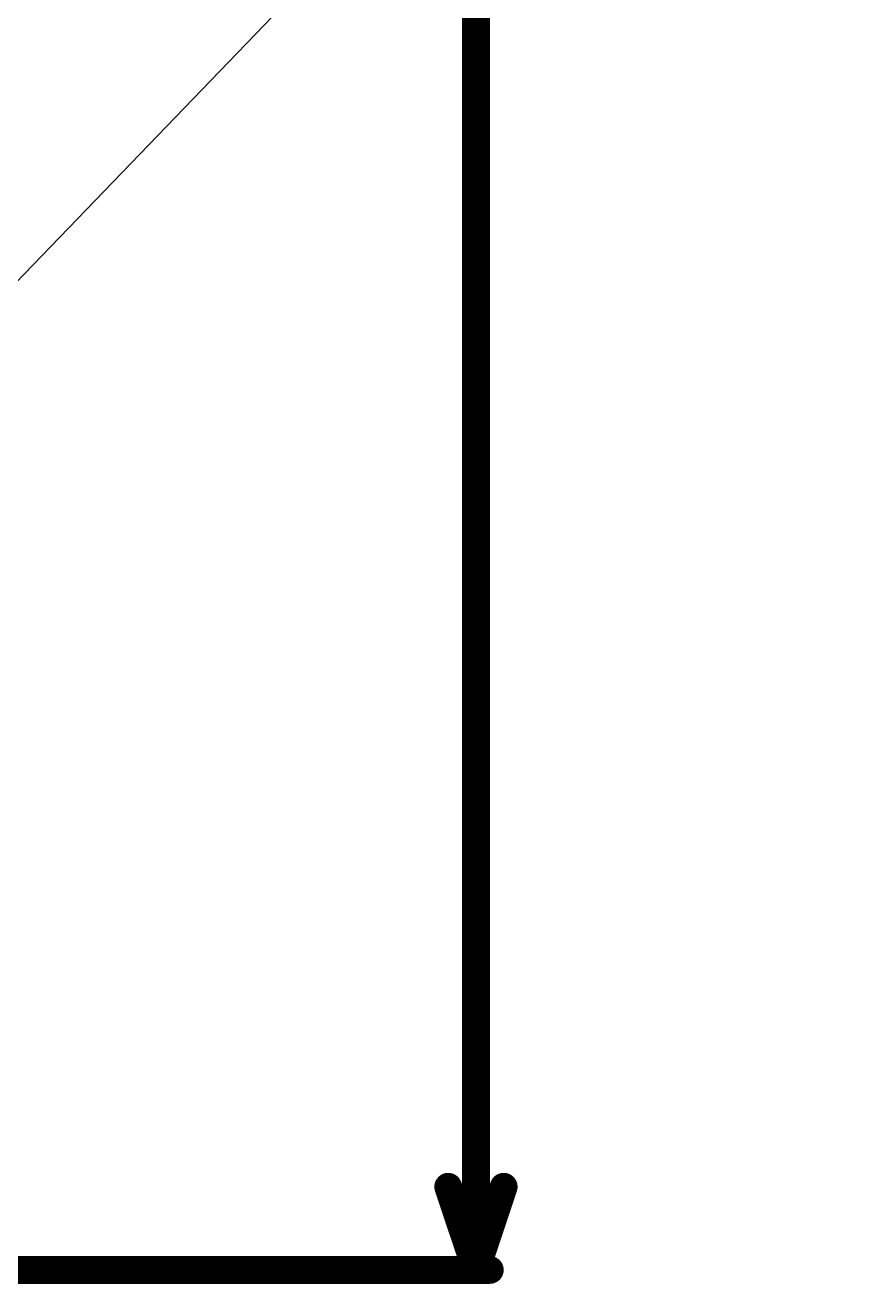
# Model space of a CAD drawing. Header units: inches. Extents: x -3 to 5437, y -3 to 5435.
# Drawn here: x 211.26 to 226.55, y -3.03 to 20.01 of the extents above; entities that cross this region are included whole.
import ezdxf

# ---------------------------------------------------------------- set-up
doc = ezdxf.new("R2010")
doc.units = ezdxf.units.IN
for name, color, linetype in [('Bottom Solder', 6, 'Continuous'), ('Dimensions', 6, 'Continuous'), ('Top Solder', 216, 'Continuous')]:
    doc.layers.add(name, color=color, linetype=linetype)

msp = doc.modelspace()

# ---------------------------------------------------------------- linework, layer by layer
at = {"layer": 'Bottom Solder'}
msp.add_line((199.665, 3.453), (5436.901, 5435.166), dxfattribs=at)
at = {"layer": 'Dimensions'}
for points in [[(219.507, -2.78, 0.508, 0.508, 0), (219.507, 43.35, 0.508, 0.508, 0)], [(218.999, -1.256, 0.508, 0.508, 0), (219.507, -2.78, 0.508, 0.508, 0)], [(219.507, -2.78, 0.508, 0.508, 0), (220.015, -1.256, 0.508, 0.508, 0)], [(202.604, -2.78, 0.508, 0.508, 0), (219.761, -2.78, 0.508, 0.508, 0)]]:
    msp.add_lwpolyline(points, format="xyseb", dxfattribs=at)
for points in [[(218.872, -1.256, 0.254, 0.254, 1), (219.126, -1.256, 0.254, 0.254, 1)], [(219.888, -1.256, 0.254, 0.254, 1), (220.142, -1.256, 0.254, 0.254, 1)], [(219.38, -2.78, 0.254, 0.254, 1), (219.634, -2.78, 0.254, 0.254, 1)], [(219.38, -2.78, 0.254, 0.254, 1), (219.634, -2.78, 0.254, 0.254, 1)], [(219.38, -2.78, 0.254, 0.254, 1), (219.634, -2.78, 0.254, 0.254, 1)], [(219.634, -2.78, 0.254, 0.254, 1), (219.888, -2.78, 0.254, 0.254, 1)]]:
    msp.add_lwpolyline(points, format="xyseb", close=True, dxfattribs=at)
at = {"layer": 'Top Solder'}
msp.add_line((199.665, 3.453), (5436.901, 5435.166), dxfattribs=at)

doc.saveas('drawing.dxf')
